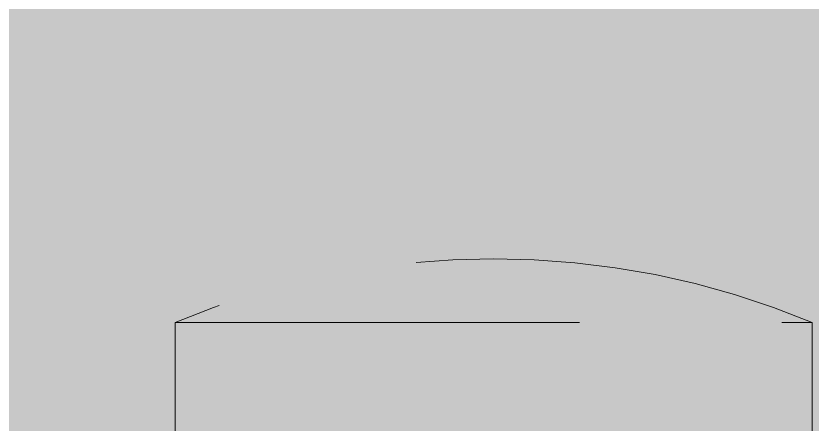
# Model space of a CAD drawing. Header units: millimetres. Extents: x 5622 to 8918, y 2044 to 6634.
# Drawn here: x 8586.06 to 8598.56, y 4899.73 to 4906.13 of the extents above; entities that cross this region are included whole.
import ezdxf

# ---------------------------------------------------------------- set-up
doc = ezdxf.new("R2010")
doc.units = ezdxf.units.MM
doc.linetypes.add('NASCOSTA', pattern=[9.525, 6.35, -3.175])
for name, color, linetype, lineweight in [('F_ARREDI', 7, 'Continuous', 5), ('F_FERRAMENTA', 253, 'Continuous', 5), ('F_MULTI laminato OPACO_retino', 1, 'Continuous', 5), ('F_Proiezioni', 253, 'NASCOSTA', 9)]:
    doc.layers.add(name, color=color, linetype=linetype, lineweight=lineweight)

# ---------------------------------------------------------------- blocks, each defined once
blk = doc.blocks.new("LIBRERIA_ingresso-living_sez._B.B'")
at = {"layer": 'F_MULTI laminato OPACO_retino', "true_color": 0x636466}
h = blk.add_hatch(color=251, dxfattribs=at)
h.dxf.hatch_style = 1
h.paths.add_polyline_path([(41313.132, 11071.126), (41913.132, 11071.126), (41913.132, 13145.626), (41313.132, 13145.626)])
at = {"layer": 'F_MULTI laminato OPACO_retino', "true_color": 0x939598}
h = blk.add_hatch(color=252, dxfattribs=at)
h.dxf.hatch_style = 1
h.paths.add_polyline_path([(41313.132, 13145.626), (41613.132, 13145.626), (41613.132, 11071.126), (41313.132, 11071.126)])
at = {"layer": 'F_Proiezioni', "color": 1}
for p, q in [((41584.132, 12308.626), (41594.132, 12308.626)), ((41584.132, 12245.626), (41584.132, 12308.626)), ((41594.132, 12245.626), (41594.132, 12308.626))]:
    blk.add_line(p, q, dxfattribs=at)
blk.add_arc((41589.132, 12296.607), 13.018, 67.4122, 112.5878, dxfattribs=at)

msp = doc.modelspace()

# ---------------------------------------------------------------- linework, layer by layer
at = {"layer": 'F_FERRAMENTA', "linetype": 'NASCOSTA'}
for p, q in [((8588.563, 4901.326), (8598.563, 4901.326)), ((8588.563, 4838.326), (8588.563, 4901.326)), ((8598.563, 4838.326), (8598.563, 4901.326))]:
    msp.add_line(p, q, dxfattribs=at)
msp.add_arc((8593.563, 4889.308), 13.018, 67.4122, 112.5878, dxfattribs=at)

# ---------------------------------------------------------------- block references
at = {"layer": 'F_ARREDI'}
msp.add_blockref("LIBRERIA_ingresso-living_sez._B.B'", (-32995.569, -7407.299), dxfattribs=at)

doc.saveas('drawing.dxf')
